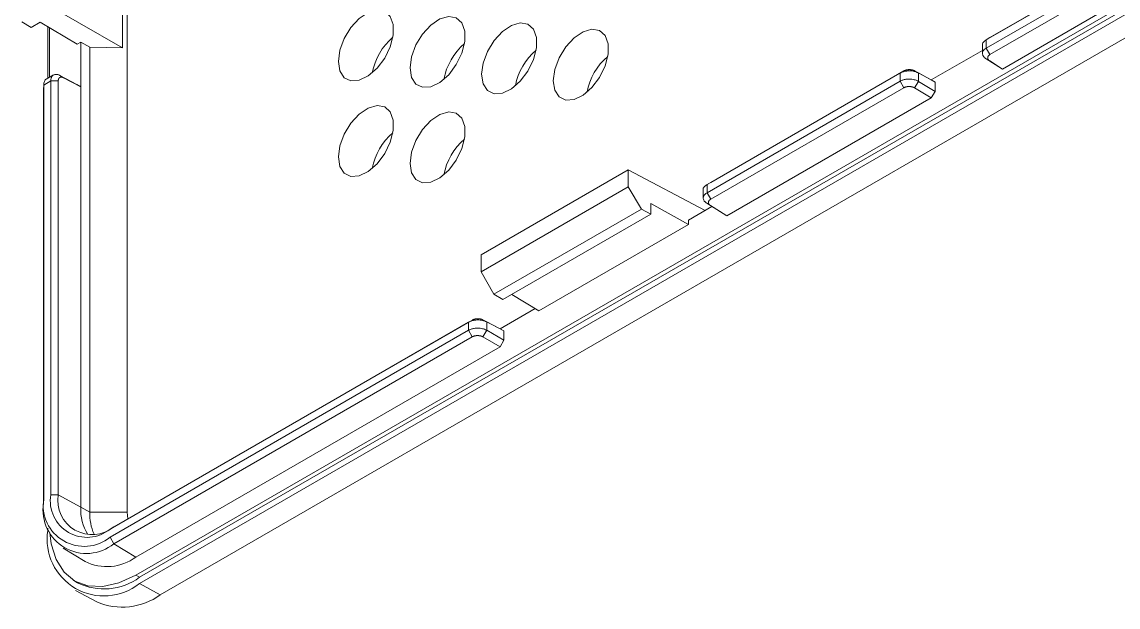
# Model space of a CAD drawing. Header units: millimetres. Extents: x 2 to 295, y 1 to 209.
# Drawn here: x 225.24 to 246.33, y 55.21 to 66.47 of the extents above; entities that cross this region are included whole.
import ezdxf

# ---------------------------------------------------------------- set-up
doc = ezdxf.new("R2010")
doc.units = ezdxf.units.MM

msp = doc.modelspace()

# ---------------------------------------------------------------- linework, layer by layer
at = {"color": 7, "linetype": 'Continuous', "lineweight": 15}
for p, q in [((227.4286, 55.827), (262.7839, 76.2372)), ((227.4993, 55.7843), (262.8546, 76.1945)), ((227.2619, 76.0154), (227.2619, 57.0373)), ((227.4993, 55.6655), (262.8546, 76.0757)), ((227.8989, 55.4453), (263.2542, 75.8555)), ((227.1741, 65.9768), (227.1741, 69.3278)), ((245.5699, 67.1553), (243.7942, 66.1302)), ((243.8648, 66.1748), (245.6405, 67.1999)), ((227.1741, 65.9768), (225.5196, 66.932)), ((243.7942, 65.9707), (245.5699, 66.9958)), ((245.6405, 66.8696), (243.8648, 65.8445)), ((244.1083, 65.5676), (246.1042, 66.7197)), ((225.2368, 66.4765), (225.4135, 66.3698)), ((225.4135, 66.3698), (225.5903, 66.4719)), ((225.5903, 66.4719), (226.2974, 66.0451)), ((225.7331, 66.3857), (225.7331, 65.389)), ((225.7669, 66.3653), (225.7669, 65.4085)), ((226.2974, 66.0451), (226.3681, 66.0859)), ((226.3681, 65.2266), (226.3681, 66.0859)), ((226.5428, 65.9851), (226.3681, 66.0859)), ((243.7209, 66.0309), (243.7209, 65.8659)), ((243.8648, 66.1748), (243.7942, 66.1302)), ((243.7942, 66.1302), (243.7942, 65.9707)), ((226.5428, 65.9851), (226.5428, 57.0373)), ((226.5428, 65.9851), (227.1741, 65.9768)), ((243.7209, 65.9266), (242.7342, 65.357)), ((243.8648, 65.8445), (243.7942, 65.9707)), ((243.8625, 65.7226), (243.7902, 65.7663)), ((244.036, 65.6112), (243.7902, 65.7663)), ((243.8625, 65.7226), (244.1083, 65.5676)), ((244.1083, 65.5676), (244.036, 65.6112)), ((225.8453, 65.4537), (225.7057, 65.3731)), ((225.9662, 65.4436), (226.0386, 65.3999)), ((225.9662, 65.4436), (226.2958, 65.2703)), ((226.3681, 65.2266), (226.0386, 65.3999)), ((242.1364, 65.4887), (238.4201, 63.3434)), ((238.4925, 63.3852), (242.2088, 65.5305)), ((242.1364, 65.4887), (242.2088, 65.5305)), ((242.1364, 65.3329), (242.1364, 65.4887)), ((242.49, 65.4914), (242.4143, 65.5332)), ((242.4143, 65.5332), (242.7342, 65.357)), ((242.4513, 65.5092), (242.4262, 65.5267)), ((242.49, 65.4914), (242.49, 65.3301)), ((242.8082, 65.3161), (242.49, 65.4914)), ((225.6529, 65.1765), (225.6562, 65.26)), ((225.7912, 65.3379), (225.6562, 65.26)), ((225.6562, 65.26), (225.6562, 57.2942)), ((225.7912, 57.3721), (225.7912, 65.3379)), ((225.7912, 65.3379), (225.9359, 65.3379)), ((225.9359, 65.3379), (225.9359, 57.3721)), ((226.2958, 65.2703), (226.3681, 65.2266)), ((226.3681, 57.1336), (226.3681, 65.2266)), ((238.4201, 63.1875), (242.1364, 65.3329)), ((242.2071, 65.2067), (238.4908, 63.0613)), ((242.2071, 65.2067), (242.1364, 65.3329)), ((242.4159, 65.2039), (242.49, 65.3301)), ((242.7358, 65.0109), (242.4159, 65.2039)), ((242.49, 65.3301), (242.8082, 65.1381)), ((242.7342, 65.357), (242.8082, 65.3161)), ((242.8082, 65.3161), (242.8082, 65.1381)), ((225.6529, 57.2106), (225.6529, 65.1765)), ((238.8034, 62.7408), (242.7358, 65.0109)), ((242.8082, 65.1381), (242.7358, 65.0109)), ((236.9038, 63.624), (234.0754, 61.9912)), ((238.3838, 62.8455), (236.9038, 63.624)), ((236.9038, 63.2974), (236.9038, 63.624)), ((234.0754, 61.6646), (236.9038, 63.2974)), ((236.9038, 63.2974), (237.1569, 62.872)), ((238.4201, 63.3434), (238.4925, 63.3852)), ((238.4201, 63.3434), (238.4201, 63.1875)), ((238.3469, 63.244), (238.3469, 63.0828)), ((238.4908, 63.0613), (238.4201, 63.1875)), ((237.1569, 62.872), (234.3173, 61.2327)), ((237.1569, 62.872), (237.3377, 62.7723)), ((237.3377, 62.9764), (238.0609, 62.5775)), ((237.3377, 62.7723), (237.3377, 62.9764)), ((238.5146, 62.921), (238.0609, 62.6591)), ((238.4885, 62.9395), (238.4162, 62.9831)), ((238.7311, 62.7844), (238.4162, 62.9831)), ((238.4885, 62.9395), (238.8034, 62.7408)), ((234.49, 61.1283), (237.3377, 62.7723)), ((238.0609, 62.5775), (238.0609, 62.6591)), ((238.8034, 62.7408), (238.7311, 62.7844)), ((235.1811, 60.915), (238.0609, 62.5775)), ((234.0754, 61.9912), (234.0754, 61.6646)), ((234.3173, 61.2327), (234.0754, 61.6646)), ((234.3173, 61.2327), (234.49, 61.1283)), ((234.6628, 61.2281), (235.1811, 60.915)), ((235.112, 60.9568), (234.4369, 60.5671)), ((233.8319, 60.6946), (226.9336, 56.7124)), ((226.9336, 56.5565), (233.8319, 60.5388)), ((227.006, 56.7541), (233.9042, 60.7364)), ((233.8319, 60.6946), (233.9042, 60.7364)), ((233.8319, 60.5388), (233.8319, 60.6946)), ((233.9026, 60.4125), (233.8319, 60.5388)), ((234.1814, 60.6996), (234.1074, 60.7404)), ((234.1074, 60.7404), (234.4369, 60.5671)), ((234.1814, 60.6996), (234.1814, 60.5384)), ((234.5109, 60.5262), (234.1814, 60.6996)), ((234.4369, 60.5671), (234.5109, 60.5262)), ((233.9026, 60.4125), (227.0043, 56.4303)), ((234.109, 60.4112), (234.1814, 60.5384)), ((234.4385, 60.221), (234.109, 60.4112)), ((234.1814, 60.5384), (234.5109, 60.3482)), ((234.5109, 60.3482), (234.4385, 60.221)), ((234.5109, 60.5262), (234.5109, 60.3482)), ((227.4286, 56.1742), (234.4385, 60.221)), ((225.6529, 57.2106), (225.6562, 57.2942)), ((225.7912, 57.3721), (225.9359, 57.3721)), ((225.9359, 57.3721), (226.3681, 57.1336)), ((226.5428, 57.0373), (226.3681, 57.1336)), ((227.2619, 57.0373), (226.5428, 57.0373)), ((227.2619, 57.0373), (227.2718, 56.9076)), ((226.9336, 56.7124), (227.006, 56.7541)), ((225.7331, 56.7274), (225.7331, 56.6854)), ((227.0043, 56.4303), (226.9336, 56.5565)), ((226.0336, 56.3447), (226.451, 56.0881)), ((227.0043, 56.4303), (227.4286, 56.1742)), ((226.235, 55.7218), (226.3045, 55.679)), ((227.4993, 55.7843), (227.4286, 55.827)), ((226.2708, 55.5306), (226.6766, 55.3111)), ((227.4993, 55.6655), (227.8989, 55.4453))]:
    msp.add_line(p, q, dxfattribs=at)
at = {"color": 7, "linetype": 'Continuous', "lineweight": 15, "flags": 128}
for points in [[(231.3279, 65.7127), (231.3566, 65.9282), (231.4397, 66.1534), (231.5682, 66.3641), (231.728, 66.5374), (231.902, 66.6545), (232.0713, 66.7027), (232.2174, 66.6768), (232.3246, 66.5796), (232.3813, 66.4217), (232.3813, 66.2201), (232.3246, 65.9967), (232.2174, 65.7757), (232.0713, 65.581), (231.902, 65.4339), (231.728, 65.3501), (231.5682, 65.3388), (231.4397, 65.4011), (231.3566, 65.5305), (231.3279, 65.7127)], [(232.7057, 65.5895), (232.7345, 65.805), (232.8176, 66.0302), (232.946, 66.2409), (233.1059, 66.4142), (233.2799, 66.5313), (233.4491, 66.5795), (233.5952, 66.5536), (233.7025, 66.4564), (233.7592, 66.2985), (233.7592, 66.0969), (233.7025, 65.8735), (233.5952, 65.6525), (233.4491, 65.4578), (233.2799, 65.3107), (233.1059, 65.2269), (232.946, 65.2156), (232.8176, 65.2779), (232.7345, 65.4073), (232.7057, 65.5895)], [(234.0836, 65.4663), (234.1123, 65.6818), (234.1954, 65.907), (234.3238, 66.1177), (234.4837, 66.291), (234.6577, 66.4081), (234.8269, 66.4563), (234.9731, 66.4304), (235.0803, 66.3332), (235.137, 66.1753), (235.137, 65.9737), (235.0803, 65.7503), (234.9731, 65.5293), (234.8269, 65.3346), (234.6577, 65.1875), (234.4837, 65.1037), (234.3238, 65.0924), (234.1954, 65.1547), (234.1123, 65.2841), (234.0836, 65.4663)], [(235.4614, 65.3431), (235.4901, 65.5586), (235.5732, 65.7838), (235.7017, 65.9945), (235.8615, 66.1678), (236.0355, 66.2849), (236.2048, 66.3331), (236.3509, 66.3072), (236.4581, 66.21), (236.5148, 66.0521), (236.5148, 65.8505), (236.4581, 65.6271), (236.3509, 65.4061), (236.2048, 65.2115), (236.0355, 65.0643), (235.8615, 64.9805), (235.7017, 64.9692), (235.5732, 65.0315), (235.4901, 65.1609), (235.4614, 65.3431)], [(231.3279, 63.8755), (231.3566, 64.091), (231.4397, 64.3162), (231.5682, 64.5269), (231.728, 64.7002), (231.902, 64.8173), (232.0713, 64.8655), (232.2174, 64.8396), (232.3246, 64.7424), (232.3813, 64.5845), (232.3813, 64.3829), (232.3246, 64.1595), (232.2174, 63.9385), (232.0713, 63.7438), (231.902, 63.5966), (231.728, 63.5129), (231.5682, 63.5015), (231.4397, 63.5639), (231.3566, 63.6933), (231.3279, 63.8755)], [(232.7057, 63.7523), (232.7345, 63.9678), (232.8176, 64.193), (232.946, 64.4037), (233.1059, 64.577), (233.2799, 64.6941), (233.4491, 64.7423), (233.5952, 64.7164), (233.7025, 64.6192), (233.7592, 64.4613), (233.7592, 64.2597), (233.7025, 64.0363), (233.5952, 63.8153), (233.4491, 63.6206), (233.2799, 63.4734), (233.1059, 63.3897), (232.946, 63.3783), (232.8176, 63.4407), (232.7345, 63.5701), (232.7057, 63.7523)], [(225.772, 56.6389), (225.7988, 56.4306), (225.8934, 56.1253), (226.0469, 55.8822), (226.2536, 55.7107), (226.5054, 55.6174), (226.7927, 55.6059), (227.1044, 55.6767), (227.4286, 55.827)]]:
    msp.add_lwpolyline(points, dxfattribs=at)
at = {"color": 7, "linetype": 'Continuous', "lineweight": 15}
for centre, radius, start, end in [((233.1548, 65.2704), 1.1974, 130.6435, 169.36187), ((234.5326, 65.1472), 1.1974, 130.6435, 169.36187), ((235.9105, 65.024), 1.1974, 130.6435, 169.36187), ((237.2883, 64.9008), 1.1974, 130.6435, 169.36187), ((233.1548, 63.4332), 1.1974, 130.6435, 169.36187), ((234.5326, 63.31), 1.1974, 130.6435, 169.36187), ((226.4768, 57.077), 0.8346, 170.78596, 309.20329), ((226.435, 57.1678), 0.7889, 170.78596, 309.20329), ((226.4877, 57.2591), 0.7056, 170.78596, 309.20329), ((226.5883, 57.2663), 0.6609, 170.78596, 309.20329), ((227.5106, 57.0045), 0.9684, 178.06126, 203.71629), ((226.8153, 56.5201), 1.0947, 171.31506, 308.67419), ((226.8692, 56.9325), 0.9423, 243.65487, 306.4183), ((226.8156, 56.711), 1.1516, 243.65487, 306.4183), ((227.1678, 56.4703), 1.259, 247.0375, 305.49943)]:
    msp.add_arc(centre, radius, start, end, dxfattribs=at)
at = {"color": 1, "linetype": 'Continuous', "lineweight": 15}
msp.add_arc((227.2746, 57.0919), 0.9074, 177.36126, 212.17428, dxfattribs=at)
at = {"color": 7, "linetype": 'Continuous', "lineweight": 15}
for points, knots in [([(243.7942, 66.1302), (243.7752, 66.1161), (243.7362, 66.0871), (243.715, 66.0484), (243.7213, 66.0295), (243.7215, 66.029)], [0, 0, 0, 0, 0.4798862, 0.9857176, 1, 1, 1, 1]), ([(243.7902, 65.7663), (243.7836, 65.7706), (243.7713, 65.7788), (243.7569, 65.7916), (243.7462, 65.8032), (243.7339, 65.8197), (243.7234, 65.8416), (243.7189, 65.8736), (243.7277, 65.908), (243.7528, 65.9431), (243.7806, 65.9616), (243.7942, 65.9707)], [0, 0, 0, 0, 0.0763909, 0.1435863, 0.2015827, 0.2503772, 0.3812466, 0.5004608, 0.67284, 0.8393536, 1, 1, 1, 1]), ([(243.8648, 65.8445), (243.864, 65.844), (243.8623, 65.843), (243.8591, 65.841), (243.8555, 65.8386), (243.8521, 65.8361), (243.8493, 65.8339), (243.8464, 65.8315), (243.8436, 65.829), (243.8409, 65.8262), (243.8385, 65.8237), (243.8358, 65.8206), (243.8332, 65.8172), (243.831, 65.814), (243.8292, 65.811), (243.8277, 65.8083), (243.8261, 65.8048), (243.8247, 65.8013), (243.8236, 65.7978), (243.8228, 65.7947), (243.8223, 65.7918), (243.8218, 65.7882), (243.8216, 65.7846), (243.8216, 65.7811), (243.8219, 65.7778), (243.8223, 65.775), (243.823, 65.7714), (243.8239, 65.7677), (243.8251, 65.7643), (243.8264, 65.7612), (243.8278, 65.7583), (243.8296, 65.7549), (243.8317, 65.7514), (243.834, 65.7482), (243.8363, 65.7452), (243.8385, 65.7426), (243.8414, 65.7394), (243.8445, 65.7364), (243.8476, 65.7336), (243.8504, 65.7313), (243.8535, 65.7288), (243.857, 65.7263), (243.8602, 65.7241), (243.8618, 65.7231), (243.8625, 65.7226)], [0, 0, 0, 0, 0.0156237, 0.0312474, 0.0624925, 0.0874895, 0.1024884, 0.1249861, 0.1535539, 0.1706955, 0.196407, 0.2178338, 0.2499725, 0.2785411, 0.2956832, 0.3213956, 0.3428232, 0.3749631, 0.4035329, 0.4206758, 0.4463893, 0.4678179, 0.4999594, 0.5285306, 0.5456743, 0.5713891, 0.5928188, 0.6249618, 0.6535344, 0.6706789, 0.6963949, 0.7178256, 0.74997, 0.7785437, 0.7956889, 0.8214059, 0.8428372, 0.8749827, 0.8999859, 0.9149884, 0.9374916, 0.9687446, 0.9866047, 1, 1, 1, 1]), ([(225.7912, 65.3379), (225.7915, 65.3462), (225.792, 65.3628), (225.7963, 65.3856), (225.8033, 65.4066), (225.8133, 65.425), (225.8262, 65.4405), (225.8438, 65.4541), (225.8676, 65.4638), (225.8965, 65.4659), (225.9299, 65.4605), (225.953, 65.4497), (225.9662, 65.4436)], [0, 0, 0, 0, 0.0796712, 0.1608215, 0.2434512, 0.3275601, 0.4131486, 0.5002165, 0.6192953, 0.7501167, 0.8567061, 1, 1, 1, 1]), ([(226.0386, 65.3999), (226.0378, 65.4004), (226.0361, 65.4012), (226.0327, 65.4029), (226.0288, 65.4046), (226.0238, 65.4066), (226.0189, 65.4082), (226.0145, 65.4094), (226.0108, 65.4103), (226.0075, 65.411), (226.0034, 65.4116), (225.9993, 65.4119), (225.9955, 65.4121), (225.992, 65.412), (225.989, 65.4118), (225.9853, 65.4114), (225.9815, 65.4107), (225.9781, 65.4098), (225.975, 65.4088), (225.9724, 65.4077), (225.9692, 65.4063), (225.966, 65.4045), (225.9631, 65.4026), (225.9605, 65.4007), (225.9583, 65.3989), (225.9557, 65.3964), (225.9532, 65.3937), (225.951, 65.3909), (225.949, 65.3882), (225.9474, 65.3856), (225.9455, 65.3823), (225.9437, 65.3786), (225.9422, 65.375), (225.941, 65.3716), (225.9399, 65.3684), (225.9388, 65.3643), (225.9379, 65.3601), (225.937, 65.3549), (225.9364, 65.3495), (225.936, 65.3444), (225.9359, 65.3407), (225.9359, 65.3388), (225.9359, 65.3379)], [0, 0, 0, 0, 0.0156279, 0.0312556, 0.0625089, 0.0875123, 0.1250145, 0.1535891, 0.1707346, 0.1964518, 0.2178832, 0.2500281, 0.2786018, 0.2957468, 0.3214631, 0.3428936, 0.3750373, 0.4036097, 0.4207539, 0.446469, 0.4678985, 0.5000406, 0.5286117, 0.545755, 0.5714689, 0.5928973, 0.6250379, 0.6536076, 0.6707501, 0.6964628, 0.7178903, 0.7500295, 0.778598, 0.7957399, 0.8214517, 0.8428785, 0.8750167, 0.9000142, 0.9375071, 0.9687524, 0.986608, 1, 1, 1, 1]), ([(242.49, 65.4914), (242.4825, 65.4954), (242.4686, 65.5027), (242.4466, 65.5111), (242.427, 65.5172), (242.399, 65.5243), (242.3615, 65.5304), (242.3062, 65.533), (242.2463, 65.5278), (242.1849, 65.5129), (242.1524, 65.4967), (242.1364, 65.4887)], [0, 0, 0, 0, 0.0780575, 0.1458106, 0.2032548, 0.2503863, 0.3815268, 0.5004727, 0.6730315, 0.8395414, 1, 1, 1, 1]), ([(242.2088, 65.5305), (242.2096, 65.531), (242.2113, 65.532), (242.2148, 65.5338), (242.2189, 65.5359), (242.2232, 65.5379), (242.227, 65.5395), (242.2304, 65.5409), (242.2344, 65.5424), (242.2391, 65.5441), (242.2442, 65.5457), (242.2499, 65.5474), (242.2548, 65.5487), (242.26, 65.5499), (242.2651, 65.551), (242.2706, 65.5521), (242.2768, 65.5531), (242.282, 65.5538), (242.2875, 65.5545), (242.2928, 65.555), (242.2986, 65.5554), (242.305, 65.5558), (242.3104, 65.5559), (242.3159, 65.5559), (242.3213, 65.5559), (242.3271, 65.5556), (242.3335, 65.5553), (242.3387, 65.5548), (242.3442, 65.5542), (242.3494, 65.5536), (242.355, 65.5527), (242.3611, 65.5517), (242.3661, 65.5506), (242.3712, 65.5495), (242.3761, 65.5482), (242.3813, 65.5468), (242.3868, 65.5451), (242.3919, 65.5433), (242.3964, 65.5416), (242.4002, 65.5401), (242.4043, 65.5383), (242.4084, 65.5363), (242.4119, 65.5345), (242.4136, 65.5336), (242.4143, 65.5332)], [0, 0, 0, 0, 0.0156237, 0.0312474, 0.0624924, 0.0874895, 0.1024884, 0.1249861, 0.1413115, 0.1657987, 0.1964068, 0.2178336, 0.2499722, 0.2662981, 0.290786, 0.3213952, 0.3428228, 0.3749628, 0.3912893, 0.4157783, 0.4463889, 0.4678175, 0.499959, 0.5162864, 0.5407766, 0.5713887, 0.5928184, 0.6249616, 0.6412897, 0.6657811, 0.6963947, 0.7178253, 0.7499698, 0.7662987, 0.790791, 0.8214057, 0.8428371, 0.8749825, 0.8999858, 0.9149884, 0.9374916, 0.9687446, 0.9866047, 1, 1, 1, 1]), ([(225.7075, 65.3736), (225.707, 65.3735), (225.6875, 65.3695), (225.6646, 65.3317), (225.659, 65.2835), (225.6562, 65.26)], [0, 0, 0, 0, 0.01438337, 0.52012228, 1, 1, 1, 1]), ([(242.1364, 65.3329), (242.144, 65.337), (242.1594, 65.3452), (242.186, 65.3554), (242.2149, 65.3638), (242.2462, 65.37), (242.2792, 65.3737), (242.3173, 65.3749), (242.3615, 65.3722), (242.4061, 65.364), (242.451, 65.3505), (242.4756, 65.3376), (242.49, 65.3301)], [0, 0, 0, 0, 0.0795567, 0.160639, 0.243247, 0.3273808, 0.4130405, 0.5002262, 0.619035, 0.7501251, 0.8545024, 1, 1, 1, 1]), ([(242.4159, 65.2039), (242.4151, 65.2044), (242.4133, 65.2055), (242.4098, 65.2074), (242.4056, 65.2096), (242.4013, 65.2117), (242.3974, 65.2135), (242.394, 65.2149), (242.3899, 65.2165), (242.3851, 65.2183), (242.3799, 65.22), (242.3741, 65.2218), (242.3692, 65.2232), (242.3639, 65.2245), (242.3587, 65.2256), (242.3531, 65.2268), (242.3468, 65.2279), (242.3415, 65.2286), (242.336, 65.2293), (242.3305, 65.2299), (242.3246, 65.2303), (242.3181, 65.2307), (242.3127, 65.2308), (242.3071, 65.2308), (242.3016, 65.2308), (242.2957, 65.2305), (242.2892, 65.2301), (242.2839, 65.2297), (242.2784, 65.229), (242.273, 65.2283), (242.2673, 65.2274), (242.2612, 65.2263), (242.2561, 65.2252), (242.2509, 65.224), (242.2459, 65.2226), (242.2407, 65.2211), (242.2351, 65.2192), (242.2299, 65.2174), (242.2253, 65.2156), (242.2215, 65.2139), (242.2173, 65.212), (242.2131, 65.2099), (242.2096, 65.2081), (242.2078, 65.2071), (242.2071, 65.2067)], [0, 0, 0, 0, 0.0156278, 0.0312554, 0.0625084, 0.0875117, 0.1025143, 0.1250175, 0.1413467, 0.1658395, 0.1964542, 0.2178854, 0.2500302, 0.2663589, 0.2908509, 0.3214646, 0.342895, 0.3750385, 0.3913665, 0.4158574, 0.4464697, 0.4678991, 0.500041, 0.5163682, 0.5408579, 0.5714686, 0.5928969, 0.6250373, 0.6413637, 0.6658522, 0.6964615, 0.7178888, 0.7500278, 0.7663536, 0.7908411, 0.8214493, 0.8428759, 0.8750139, 0.9000111, 0.91501, 0.9375076, 0.9687526, 0.9866081, 1, 1, 1, 1]), ([(238.4201, 63.3434), (238.4012, 63.3293), (238.3622, 63.3003), (238.341, 63.2616), (238.3473, 63.2427), (238.3474, 63.2422)], [0, 0, 0, 0, 0.4798863, 0.9857176, 1, 1, 1, 1]), ([(238.4162, 62.9831), (238.4096, 62.9874), (238.3973, 62.9956), (238.3829, 63.0084), (238.3722, 63.02), (238.3599, 63.0365), (238.3494, 63.0584), (238.3449, 63.0904), (238.3537, 63.1248), (238.3788, 63.1599), (238.4065, 63.1784), (238.4201, 63.1875)], [0, 0, 0, 0, 0.0763909, 0.1435863, 0.2015827, 0.2503772, 0.3812466, 0.5004608, 0.67284, 0.8393536, 1, 1, 1, 1]), ([(238.4908, 63.0613), (238.49, 63.0608), (238.4883, 63.0598), (238.4851, 63.0578), (238.4815, 63.0554), (238.4781, 63.0529), (238.4753, 63.0507), (238.4724, 63.0483), (238.4696, 63.0458), (238.4668, 63.043), (238.4645, 63.0405), (238.4618, 63.0374), (238.4592, 63.034), (238.457, 63.0308), (238.4552, 63.0278), (238.4537, 63.0251), (238.4521, 63.0217), (238.4507, 63.0181), (238.4496, 63.0146), (238.4488, 63.0115), (238.4482, 63.0086), (238.4478, 63.0051), (238.4475, 63.0014), (238.4476, 62.9979), (238.4479, 62.9946), (238.4483, 62.9918), (238.449, 62.9882), (238.4499, 62.9845), (238.4511, 62.9811), (238.4524, 62.978), (238.4537, 62.9752), (238.4556, 62.9717), (238.4577, 62.9682), (238.46, 62.965), (238.4623, 62.962), (238.4645, 62.9594), (238.4674, 62.9563), (238.4705, 62.9532), (238.4736, 62.9504), (238.4764, 62.9481), (238.4795, 62.9456), (238.483, 62.9431), (238.4862, 62.9409), (238.4878, 62.9399), (238.4885, 62.9395)], [0, 0, 0, 0, 0.0156237, 0.0312474, 0.0624925, 0.0874895, 0.1024884, 0.1249861, 0.1535539, 0.1706955, 0.196407, 0.2178338, 0.2499725, 0.2785411, 0.2956832, 0.3213956, 0.3428232, 0.3749631, 0.4035329, 0.4206758, 0.4463893, 0.4678179, 0.4999594, 0.5285306, 0.5456743, 0.5713891, 0.5928188, 0.6249618, 0.6535344, 0.6706789, 0.6963949, 0.7178256, 0.74997, 0.7785437, 0.7956889, 0.8214059, 0.8428372, 0.8749827, 0.8999859, 0.9149884, 0.9374916, 0.9687446, 0.9866047, 1, 1, 1, 1]), ([(233.9042, 60.7364), (233.9051, 60.7369), (233.9067, 60.7378), (233.9102, 60.7397), (233.9143, 60.7417), (233.9198, 60.7443), (233.9253, 60.7466), (233.9306, 60.7486), (233.9352, 60.7502), (233.9394, 60.7515), (233.9447, 60.7531), (233.9504, 60.7546), (233.9558, 60.7559), (233.9608, 60.757), (233.9654, 60.7578), (233.9712, 60.7588), (233.9772, 60.7597), (233.9829, 60.7604), (233.9882, 60.7609), (233.993, 60.7612), (233.9989, 60.7616), (234.0051, 60.7618), (234.0109, 60.7618), (234.0163, 60.7618), (234.0211, 60.7616), (234.027, 60.7613), (234.0331, 60.7608), (234.0388, 60.7602), (234.044, 60.7596), (234.0487, 60.7589), (234.0543, 60.758), (234.0601, 60.7568), (234.0655, 60.7556), (234.0704, 60.7544), (234.0747, 60.7533), (234.0799, 60.7517), (234.0849, 60.7501), (234.0908, 60.7479), (234.0965, 60.7456), (234.1015, 60.7434), (234.105, 60.7416), (234.1067, 60.7408), (234.1074, 60.7404)], [0, 0, 0, 0, 0.0156238, 0.0312476, 0.0624929, 0.0874902, 0.1249833, 0.1535513, 0.170693, 0.1964047, 0.2178317, 0.2499706, 0.2785394, 0.2956816, 0.3213942, 0.342822, 0.3749622, 0.4035322, 0.4206752, 0.4463889, 0.4678177, 0.4999594, 0.5285308, 0.5456746, 0.5713896, 0.5928195, 0.6249628, 0.6535355, 0.6706802, 0.6963964, 0.7178272, 0.7499719, 0.7785458, 0.7956911, 0.8214083, 0.8428398, 0.8749855, 0.8999889, 0.9374912, 0.9687444, 0.9866046, 1, 1, 1, 1]), ([(234.1814, 60.6996), (234.174, 60.7032), (234.1602, 60.7102), (234.1385, 60.7182), (234.1188, 60.7241), (234.0908, 60.7309), (234.0535, 60.7366), (233.9989, 60.7388), (233.94, 60.7333), (233.8796, 60.7185), (233.8476, 60.7025), (233.8319, 60.6946)], [0, 0, 0, 0, 0.0763908, 0.14358607, 0.20158242, 0.25037691, 0.38124614, 0.50046039, 0.6728396, 0.83935344, 1, 1, 1, 1]), ([(233.8319, 60.5388), (233.8394, 60.5428), (233.8546, 60.551), (233.8807, 60.5611), (233.9092, 60.5694), (233.9399, 60.5756), (233.9723, 60.5794), (234.0099, 60.5809), (234.0535, 60.5785), (234.0979, 60.5707), (234.1424, 60.5579), (234.1672, 60.5455), (234.1814, 60.5384)], [0, 0, 0, 0, 0.07967108, 0.16082133, 0.24345087, 0.32755978, 0.41314815, 0.50021607, 0.61929494, 0.75011639, 0.85670597, 1, 1, 1, 1]), ([(234.109, 60.4112), (234.1081, 60.4117), (234.1064, 60.4127), (234.1028, 60.4146), (234.0986, 60.4167), (234.0943, 60.4187), (234.0904, 60.4204), (234.0862, 60.4221), (234.0817, 60.4237), (234.077, 60.4254), (234.0727, 60.4268), (234.0672, 60.4284), (234.0614, 60.4299), (234.0559, 60.4312), (234.0507, 60.4322), (234.046, 60.4331), (234.0401, 60.4341), (234.034, 60.4349), (234.0281, 60.4355), (234.0227, 60.436), (234.0179, 60.4363), (234.0118, 60.4366), (234.0056, 60.4368), (233.9996, 60.4367), (233.9942, 60.4366), (233.9893, 60.4363), (233.9834, 60.4359), (233.9772, 60.4353), (233.9714, 60.4346), (233.9662, 60.4339), (233.9615, 60.4331), (233.9558, 60.432), (233.9499, 60.4307), (233.9445, 60.4294), (233.9396, 60.428), (233.9353, 60.4267), (233.9301, 60.425), (233.925, 60.4232), (233.9205, 60.4214), (233.9167, 60.4197), (233.9126, 60.4178), (233.9085, 60.4158), (233.905, 60.4139), (233.9033, 60.413), (233.9026, 60.4125)], [0, 0, 0, 0, 0.0156277, 0.0312554, 0.0625084, 0.0875117, 0.1025142, 0.1250174, 0.1535917, 0.1707371, 0.1964541, 0.2178853, 0.25003, 0.2786035, 0.2957483, 0.3214644, 0.3428948, 0.3750382, 0.4036105, 0.4207545, 0.4464694, 0.4678988, 0.5000407, 0.5286115, 0.5457547, 0.5714683, 0.5928966, 0.6250369, 0.6536064, 0.6707488, 0.6964613, 0.7178886, 0.7500276, 0.7785959, 0.7957377, 0.8214493, 0.8428759, 0.8750139, 0.9000111, 0.91501, 0.9375076, 0.9687527, 0.9866081, 1, 1, 1, 1])]:
    msp.add_open_spline(points, degree=3, knots=knots, dxfattribs=at)

doc.saveas('drawing.dxf')
